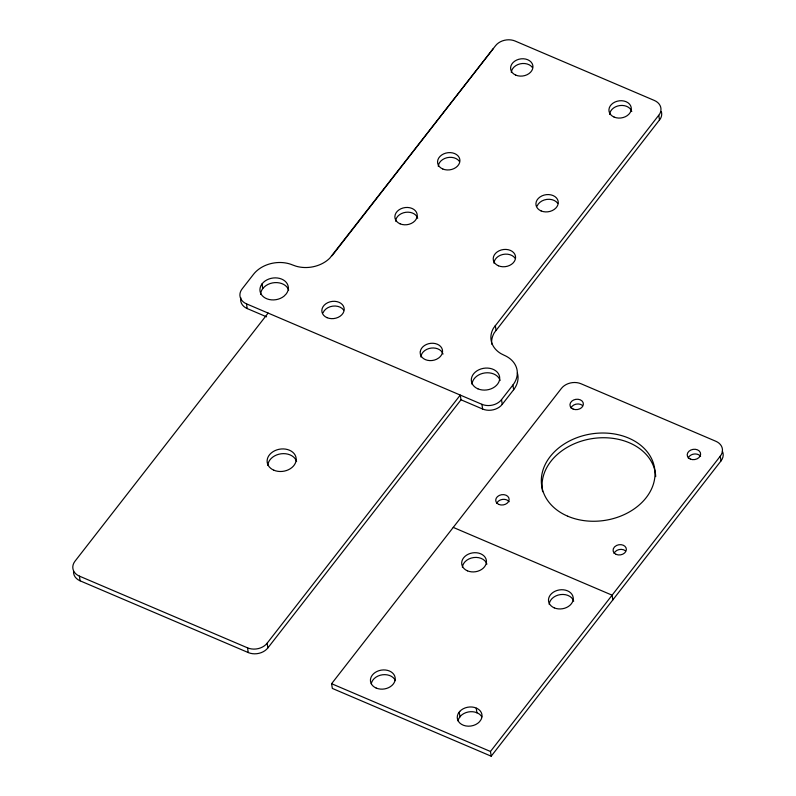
<?xml version="1.0" encoding="UTF-8"?>
<svg xmlns="http://www.w3.org/2000/svg" width="796" height="796" viewBox="0 0 796 796"><rect width="100%" height="100%" fill="white"/><g stroke="black" fill="none" stroke-linecap="round" stroke-linejoin="round"><path stroke-width="1.19" d="M332.051 255.775L495.55 45.7A14.278 10.945 -8.8 0 1 515.161 41.054L654.372 100.465A14.278 10.945 -8.8 0 1 659.675 114.047L493.51 328.081A28.556 21.88 -8.8 0 0 501.102 353.723L504.097 355.225A28.566 21.88 -8.8 0 1 512.913 385.015L513.639 389.732L502.236 404.378A14.288 10.945 -8.8 0 1 482.625 409.025L461.003 399.791L460.277 395.075L267.148 643.198A14.278 10.945 -8.8 0 1 247.536 647.845L79.391 576.115A14.278 10.945 -8.8 0 1 74.983 561.23L268.123 313.077M661.367 111.669A14.278 10.945 -8.8 0 1 660.401 118.763L494.246 332.798A28.556 21.88 -8.8 0 0 491.729 344.171M262.133 283.774L261.954 284.003A14.288 10.945 -8.8 0 0 265.297 298.062A14.288 10.945 -8.8 0 0 284.023 296.182L286.331 293.794A14.288 10.945 -8.8 0 0 281.605 279.068A14.288 10.945 -8.8 0 0 262.133 283.774L262.68 288.729A14.278 10.945 -8.8 0 0 260.66 294.321M331.604 683.704L561.419 388.408A14.278 10.945 -8.8 0 1 581.03 383.762L715.873 441.282A14.278 10.945 -8.8 0 1 720.28 456.178L721.017 460.894L491.192 756.2L332.33 688.421L331.604 683.704L490.465 751.484L491.192 756.2M490.465 751.484L720.28 456.178M73.521 571.518A14.278 10.945 -8.8 0 0 80.127 580.831L248.262 652.561A14.278 10.945 -8.8 0 0 267.874 647.914L461.003 399.791M493.381 48.486L329.763 258.183A28.556 21.88 -8.8 0 1 295.993 266.182L292.729 265.018A28.566 21.88 -8.8 0 0 253.506 274.312L242.093 288.958A14.278 10.945 -8.8 0 0 246.501 303.853L481.898 404.308A14.288 10.945 -8.8 0 0 501.51 399.662L512.913 385.015M240.83 297.803A14.278 10.945 -8.8 0 0 247.228 308.569L266.58 316.828M453.242 527.4L612.104 595.179L612.84 599.895M658.78 115.36L659.506 120.077M476.217 708.122L476.953 712.838M459.242 712.141L459.979 716.858M267.148 643.198L267.874 647.914M247.536 647.845L248.262 652.561M79.391 576.115L80.127 580.831M495.291 325.445L496.017 330.161M501.51 399.662L502.236 404.378M481.898 404.308L482.625 409.025M246.501 303.853L247.228 308.569M267.844 465.381A14.617 11.204 -8.8 0 1 281.078 453.8A14.617 11.204 -8.8 0 1 296.58 461.561M517.36 372.916A28.566 21.88 -8.8 0 1 513.649 389.732M511.321 72.506A11.244 8.617 -8.8 0 1 520.047 63.869A11.244 8.617 -8.8 0 1 532.415 67.511M438.288 166.354A11.244 8.617 -8.8 0 1 447.014 157.708A11.244 8.617 -8.8 0 1 459.382 161.359M537.131 206.055A11.244 8.617 -8.8 0 1 546.802 199.398A11.244 8.617 -8.8 0 1 557.727 203.318M395.602 221.198A11.244 8.617 -8.8 0 1 405.771 212.293A11.244 8.617 -8.8 0 1 417.701 218.263M493.948 263.158A11.244 8.617 -8.8 0 1 502.674 254.511A11.244 8.617 -8.8 0 1 515.042 258.163M420.905 357.006A11.244 8.617 -8.8 0 1 431.084 348.091A11.244 8.617 -8.8 0 1 443.014 354.071M609.666 114.465A11.244 8.617 -8.8 0 1 619.835 105.56A11.244 8.617 -8.8 0 1 631.765 111.53M472.038 384.239A14.268 10.935 -8.8 0 1 484.953 372.926A14.268 10.935 -8.8 0 1 500.097 380.508M323.067 312.788A11.244 8.617 -8.8 0 1 332.738 306.132A11.244 8.617 -8.8 0 1 343.663 310.052M262.849 288.5A14.278 10.945 -8.8 0 1 277.117 282.62A14.278 10.945 -8.8 0 1 288.659 290.072M614.074 553.389A6.696 5.134 -8.8 0 1 625.338 550.723M688.232 458.028A6.746 5.174 -8.8 0 1 694.042 454.038A6.746 5.174 -8.8 0 1 700.589 456.387M542.623 491.659A57.133 43.77 -8.8 0 1 593.786 438.377A57.133 43.77 -8.8 0 1 655.715 476.625M496.744 503.39A6.746 5.174 -8.8 0 1 502.555 499.4A6.746 5.174 -8.8 0 1 509.102 501.749M570.981 408.01A6.746 5.174 -8.8 0 1 582.324 405.323M722.35 451.143A14.278 10.945 -8.8 0 1 721.017 460.894M549.22 604.453A12.457 9.542 -8.8 0 1 560.493 594.582A12.457 9.542 -8.8 0 1 573.697 601.199M458.078 720.868A12.457 9.542 -8.8 0 1 458.894 718.4L460.496 716.121A12.457 9.542 -8.8 0 1 475.043 712.122L477.859 713.176A12.457 9.542 -8.8 0 1 481.799 716.848M371.274 683.814A12.457 9.542 -8.8 0 1 382.448 674.779A12.457 9.542 -8.8 0 1 395.373 680.61M462.416 567.419A12.457 9.542 -8.8 0 1 473.68 557.548A12.457 9.542 -8.8 0 1 486.893 564.165M420.397 351.305L420.179 352.29A11.244 8.617 -8.8 0 0 436.556 359.275L438.944 357.822A11.244 8.617 -8.8 0 0 437.352 344.24A11.244 8.617 -8.8 0 0 420.676 350.031L420.397 351.305M459.76 711.405L458.158 713.684A12.457 9.542 -8.8 0 0 463.511 725.295A12.457 9.542 -8.8 0 0 479.52 721.743L481.122 719.465A12.457 9.542 -8.8 0 0 477.132 708.46L474.316 707.395A12.457 9.542 -8.8 0 0 459.76 711.405M515.788 75.132A11.244 8.617 -8.8 0 0 532.952 67.093A11.244 8.617 -8.8 0 0 516.574 60.098A11.244 8.617 -8.8 0 0 515.788 75.132M442.755 168.981A11.244 8.617 -8.8 0 0 459.919 160.931A11.244 8.617 -8.8 0 0 443.541 153.946A11.244 8.617 -8.8 0 0 442.755 168.981M541.101 210.93A11.244 8.617 -8.8 0 0 558.265 202.89A11.244 8.617 -8.8 0 0 541.887 195.906A11.244 8.617 -8.8 0 0 541.101 210.93M400.07 223.825A11.244 8.617 -8.8 0 0 417.233 215.786A11.244 8.617 -8.8 0 0 400.856 208.791A11.244 8.617 -8.8 0 0 400.07 223.825M498.415 265.784A11.244 8.617 -8.8 0 0 515.579 257.735A11.244 8.617 -8.8 0 0 499.201 250.75A11.244 8.617 -8.8 0 0 498.415 265.784M614.134 117.092A11.244 8.617 -8.8 0 0 631.298 109.042A11.244 8.617 -8.8 0 0 614.92 102.057A11.244 8.617 -8.8 0 0 614.134 117.092M477.908 388.836A14.268 10.935 -8.8 0 0 499.699 378.627A14.268 10.935 -8.8 0 0 478.913 369.762A14.268 10.935 -8.8 0 0 477.908 388.836M273.864 470.207A14.617 11.204 -8.8 0 0 296.192 459.75A14.617 11.204 -8.8 0 0 274.899 450.665A14.617 11.204 -8.8 0 0 273.864 470.207M327.037 317.674A11.244 8.617 -8.8 0 0 344.2 309.624A11.244 8.617 -8.8 0 0 327.823 302.639A11.244 8.617 -8.8 0 0 327.037 317.674M616.144 554.384A6.696 5.134 -8.8 0 0 626.362 549.598A6.696 5.134 -8.8 0 0 616.611 545.439A6.696 5.134 -8.8 0 0 616.144 554.384M690.321 459.073A6.746 5.174 -8.8 0 0 700.619 454.247A6.746 5.174 -8.8 0 0 690.799 450.048A6.746 5.174 -8.8 0 0 690.321 459.073M498.833 504.435A6.746 5.174 -8.8 0 0 509.132 499.609A6.746 5.174 -8.8 0 0 499.311 495.41A6.746 5.174 -8.8 0 0 498.833 504.435M567.757 516.216A57.133 43.77 -8.8 0 0 654.979 475.351A57.133 43.77 -8.8 0 0 571.777 439.85A57.133 43.77 -8.8 0 0 567.757 516.216M573.06 409.045A6.746 5.174 -8.8 0 0 583.368 404.219A6.746 5.174 -8.8 0 0 573.538 400.03A6.746 5.174 -8.8 0 0 573.06 409.045M554.245 607.865A12.457 9.542 -8.8 0 0 573.259 598.95A12.457 9.542 -8.8 0 0 555.12 591.219A12.457 9.542 -8.8 0 0 554.245 607.865M467.441 570.832A12.457 9.542 -8.8 0 0 486.455 561.916A12.457 9.542 -8.8 0 0 468.317 554.185A12.457 9.542 -8.8 0 0 467.441 570.832M376.2 688.062A12.457 9.542 -8.8 0 0 395.214 679.147A12.457 9.542 -8.8 0 0 377.075 671.406A12.457 9.542 -8.8 0 0 376.2 688.062"/></g></svg>
